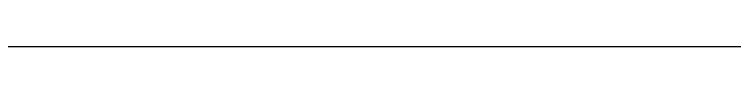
# Model space of a CAD drawing. Extents: x 296441 to 853063, y 459050 to 1117990.
# Drawn here: x 600846 to 608101, y 1081168 to 1081168 of the extents above; entities that cross this region are included whole.
import ezdxf

# ---------------------------------------------------------------- set-up
doc = ezdxf.new("R2010")
doc.units = 0
doc.header["$LTSCALE"] = 1000
doc.layers.add('A-WALL', color=1, linetype='Continuous')

msp = doc.modelspace()

# ---------------------------------------------------------------- linework, layer by layer
at = {"layer": 'A-WALL'}
msp.add_line((598098.2580301082, 1081168.0776577, 5.417606087174588), (667978.4803228278, 1081168.0776577, 5.417606087174588), dxfattribs=at)

doc.saveas('drawing.dxf')
